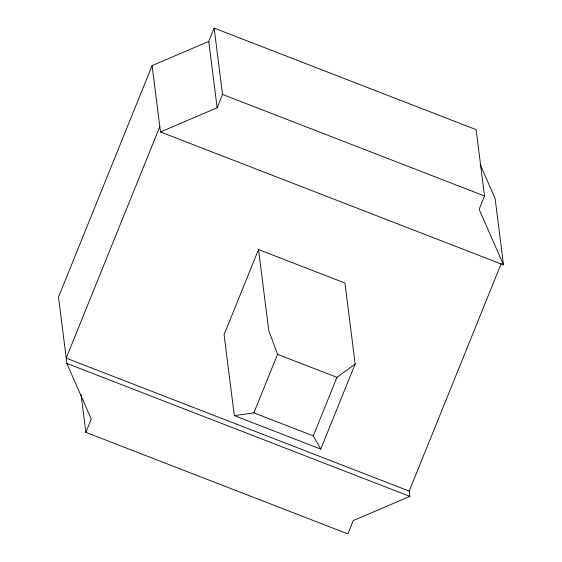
<?xml version="1.0" encoding="UTF-8"?>
<svg xmlns="http://www.w3.org/2000/svg" width="562" height="562" viewBox="0 0 562 562"><rect width="100%" height="100%" fill="white"/><g stroke="black" fill="none" stroke-linecap="round" stroke-linejoin="round"><path stroke-width="0.84" d="M152.105 65.614L160.486 131.958L503.503 264.899L479.133 209.289L484.507 195.983L476.126 129.639L214.143 28.1L208.762 41.405L152.105 65.614L58.497 297.101L66.878 363.438L91.248 419.055L85.874 432.361L347.857 533.9L353.238 520.595L409.895 496.387L409.22 491.083L501.192 263.655M159.819 126.647L66.204 358.135L409.22 491.083M160.486 131.958L217.143 107.742L222.524 94.444L214.143 28.1M258.52 249.542L224.09 334.685L234.312 415.62L320.74 449.122L355.177 363.979L344.949 283.037L258.52 249.542L268.748 330.477L277.544 354.327L253.869 412.859L234.312 415.62M320.74 449.122L313.287 435.894L336.961 377.355L355.177 363.979M222.524 94.444L484.507 195.983M277.544 354.327L336.961 377.355M253.869 412.859L313.287 435.894M66.878 363.438L409.895 496.387M480.152 164.399L495.122 198.562L503.503 264.899M208.762 41.405L217.143 107.742M81.083 394.447L85.874 432.361"/></g></svg>
